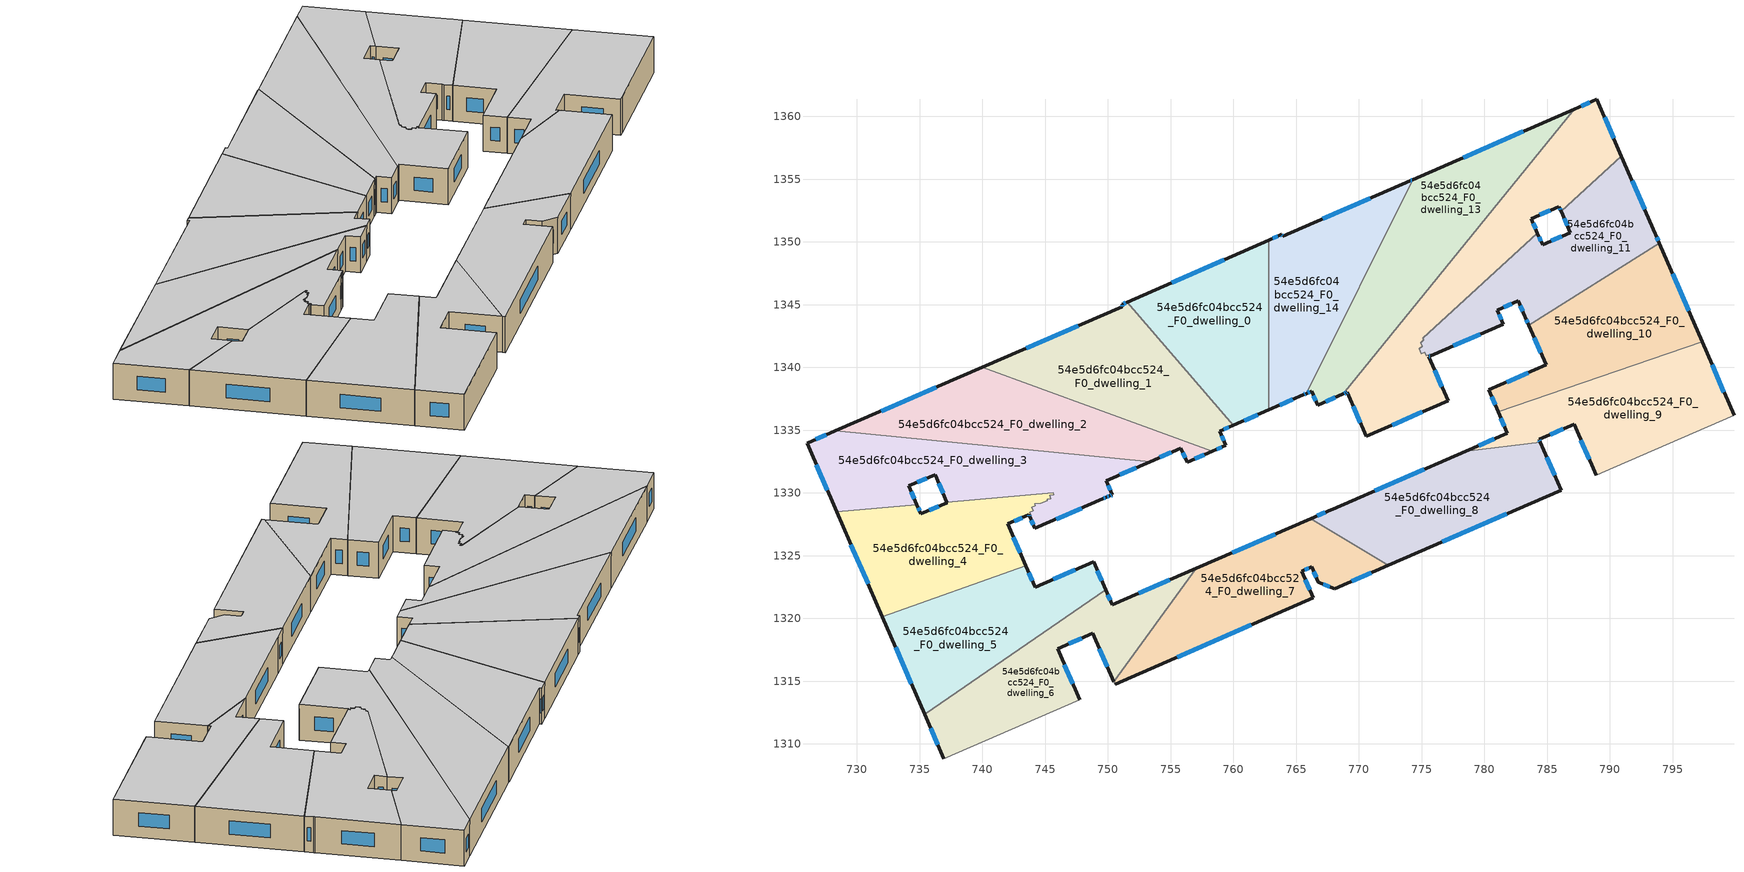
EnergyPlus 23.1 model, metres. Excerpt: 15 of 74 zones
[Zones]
54e5d6fc04bcc524_F0_dwelling_0
 floor ground (EU_floor_Construction): 762.83,1350.16 762.83,1336.63 759.97,1335.38 751.54,1345.2 z0
 wall outside (EU_wall_Construction): 762.83,1350.16 751.54,1345.2 / 759.97,1335.38 762.83,1336.63 z0:3
 wall to 54e5d6fc04bcc524_F0_dwelling_1 (EU_wall_Construction): 751.54,1345.2 759.97,1335.38 z0:3
 wall to 54e5d6fc04bcc524_F0_dwelling_14 (EU_wall_Construction): 762.83,1336.63 762.83,1350.16 z0:3
 window (EU_Window_Construction): 759.29,1348.6 755.08,1346.75 / 760.87,1335.77 761.94,1336.24 z0.94:2.06
 ceiling to 54e5d6fc04bcc524_F1_dwelling_0 (EU_floor_Construction): 762.83,1336.63 762.83,1350.16 751.54,1345.2 759.97,1335.38 z3
54e5d6fc04bcc524_F0_dwelling_1
 floor ground (EU_floor_Construction): 751.54,1345.2 759.97,1335.38 758.91,1334.92 759.4,1333.81 758.33,1333.34 739.98,1340 751.17,1344.83 751.13,1345.02 z0
 wall outside (EU_wall_Construction): 751.54,1345.2 751.13,1345.02 751.17,1344.83 739.98,1340 / 758.33,1333.34 759.4,1333.81 758.91,1334.92 759.97,1335.38 z0:3
 wall to 54e5d6fc04bcc524_F0_dwelling_2 (EU_wall_Construction): 739.98,1340 758.33,1333.34 z0:3
 window (EU_Window_Construction): 751.41,1345.14 751.26,1345.08 / 759.24,1335.06 759.64,1335.24 / 759.24,1334.15 759.06,1334.57 / 758.66,1333.48 759.06,1333.66 / 747.66,1343.32 743.49,1341.52 / 751.14,1344.96 751.16,1344.89 z0.94:2.06
 ceiling to 54e5d6fc04bcc524_F1_dwelling_1 (EU_floor_Construction): 759.4,1333.81 758.91,1334.92 759.97,1335.38 751.54,1345.2 751.13,1345.02 751.17,1344.83 739.98,1340 758.33,1333.34 z3
54e5d6fc04bcc524_F0_dwelling_10
 floor ground (EU_floor_Construction): 793.93,1349.91 797.34,1342.07 781.09,1336.49 780.34,1338.21 784.91,1340.2 783.54,1343.36 z0
 wall outside (EU_wall_Construction): 783.54,1343.36 784.91,1340.2 780.34,1338.21 781.09,1336.49 / 797.34,1342.07 793.93,1349.91 z0:3
 wall to 54e5d6fc04bcc524_F0_dwelling_11 (EU_wall_Construction): 793.93,1349.91 783.54,1343.36 z0:3
 wall to 54e5d6fc04bcc524_F0_dwelling_9 (EU_wall_Construction): 781.09,1336.49 797.34,1342.07 z0:3
 window (EU_Window_Construction): 783.48,1339.58 781.77,1338.83 / 783.97,1342.37 784.48,1341.19 / 796.28,1344.53 795,1347.45 / 780.57,1337.67 780.85,1337.03 z0.94:2.06
 ceiling to 54e5d6fc04bcc524_F1_dwelling_10 (EU_floor_Construction): 797.34,1342.07 793.93,1349.91 783.54,1343.36 784.91,1340.2 780.34,1338.21 781.09,1336.49 z3
54e5d6fc04bcc524_F0_dwelling_11
 floor ground (EU_floor_Construction): 790.93,1356.83 793.61,1350.66 793.65,1350.56 793.93,1349.91 783.54,1343.36 783.26,1344.01 783.21,1344.1 782.69,1345.3 781.02,1344.57 781.51,1343.46 775.71,1340.93 775.65,1341.06 775.38,1340.94 775.26,1341.22 774.98,1341.1 774.81,1341.48 775.05,1341.69 774.92,1341.98 775.16,1342.2 775.09,1342.34 784.23,1350.71 784.64,1349.78 786.85,1350.75 786.11,1352.43 z0
 wall outside (EU_wall_Construction): 775.71,1340.93 781.51,1343.46 781.02,1344.57 782.69,1345.3 783.21,1344.1 783.26,1344.01 783.54,1343.36 / 786.11,1352.43 786.85,1350.75 784.64,1349.78 784.23,1350.71 / 793.93,1349.91 793.65,1350.56 793.61,1350.66 790.93,1356.83 z0:3
 wall to 54e5d6fc04bcc524_F0_dwelling_12 (EU_wall_Construction): 784.23,1350.71 775.09,1342.34 775.16,1342.2 774.92,1341.98 775.05,1341.69 774.81,1341.48 774.98,1341.1 775.26,1341.22 775.38,1340.94 775.65,1341.06 775.71,1340.93 / 790.93,1356.83 786.11,1352.43 z0:3
 window (EU_Window_Construction): 782.86,1344.92 783.05,1344.48 / 781.54,1344.8 782.17,1345.07 / 781.35,1343.81 781.17,1344.22 / 777.53,1341.72 779.69,1342.67 / 784.51,1350.07 784.36,1350.42 / 786.15,1350.45 785.33,1350.09 / 786.34,1351.9 786.62,1351.28 / 792.77,1352.59 791.77,1354.9 / 793.85,1350.12 793.74,1350.36 / 783.34,1343.81 783.45,1343.56 z0.94:2.06
 ceiling to 54e5d6fc04bcc524_F1_dwelling_11 (EU_floor_Construction): 793.93,1349.91 793.65,1350.56 793.61,1350.66 790.93,1356.83 786.11,1352.43 786.85,1350.75 784.64,1349.78 784.23,1350.71 775.09,1342.34 775.16,1342.2 774.92,1341.98 775.05,1341.69 774.81,1341.48 774.98,1341.1 775.26,1341.22 775.38,1340.94 775.65,1341.06 775.71,1340.93 781.51,1343.46 781.02,1344.57 782.69,1345.3 783.21,1344.1 783.26,1344.01 783.54,1343.36 z3
54e5d6fc04bcc524_F0_dwelling_12
 floor ground (EU_floor_Construction): 788.95,1361.37 790.93,1356.83 786.11,1352.43 785.94,1352.83 783.73,1351.86 784.23,1350.71 775.09,1342.34 775.16,1342.2 774.92,1341.98 775.05,1341.69 774.81,1341.48 774.98,1341.1 775.26,1341.22 775.38,1340.94 775.65,1341.06 775.71,1340.93 775.57,1340.87 777.1,1337.35 770.6,1334.51 769.07,1338.03 768.96,1337.99 768.76,1337.9 787.14,1360.58 z0
 wall outside (EU_wall_Construction): 768.76,1337.9 768.96,1337.99 769.07,1338.03 770.6,1334.51 777.1,1337.35 775.57,1340.87 775.71,1340.93 / 790.93,1356.83 788.95,1361.37 787.14,1360.58 / 784.23,1350.71 783.73,1351.86 785.94,1352.83 786.11,1352.43 z0:3
 wall to 54e5d6fc04bcc524_F0_dwelling_13 (EU_wall_Construction): 787.14,1360.58 768.76,1337.9 z0:3
 window (EU_Window_Construction): 772.64,1335.4 775.07,1336.46 / 769.55,1336.93 770.12,1335.62 / 768.99,1338 769.04,1338.02 / 768.82,1337.93 768.9,1337.96 / 788.39,1361.12 787.71,1360.82 / 790.31,1358.25 789.57,1359.95 / 786,1352.7 786.06,1352.55 / 784.42,1352.16 785.25,1352.52 / 784.07,1351.07 783.89,1351.5 / 775.61,1340.89 775.67,1340.91 / 776.62,1338.46 776.05,1339.77 z0.94:2.06
 ceiling to 54e5d6fc04bcc524_F1_dwelling_12 (EU_floor_Construction): 777.1,1337.35 775.57,1340.87 775.71,1340.93 775.65,1341.06 775.38,1340.94 775.26,1341.22 774.98,1341.1 774.81,1341.48 775.05,1341.69 774.92,1341.98 775.16,1342.2 775.09,1342.34 784.23,1350.71 783.73,1351.86 785.94,1352.83 786.11,1352.43 790.93,1356.83 788.95,1361.37 787.14,1360.58 768.76,1337.9 768.96,1337.99 769.07,1338.03 770.6,1334.51 z3
54e5d6fc04bcc524_F0_dwelling_13
 floor ground (EU_floor_Construction): 787.14,1360.58 768.76,1337.9 766.72,1337 766.23,1338.12 765.8,1337.93 774.29,1354.96 z0
 wall outside (EU_wall_Construction): 765.8,1337.93 766.23,1338.12 766.72,1337 768.76,1337.9 / 787.14,1360.58 774.29,1354.96 z0:3
 wall to 54e5d6fc04bcc524_F0_dwelling_14 (EU_wall_Construction): 774.29,1354.96 765.8,1337.93 z0:3
 window (EU_Window_Construction): 767.36,1337.28 768.12,1337.62 / 766.38,1337.77 766.57,1337.35 / 765.93,1337.99 766.09,1338.06 / 783.11,1358.82 778.32,1356.72 z0.94:2.06
 ceiling to 54e5d6fc04bcc524_F1_dwelling_13 (EU_floor_Construction): 768.76,1337.9 787.14,1360.58 774.29,1354.96 765.8,1337.93 766.23,1338.12 766.72,1337 z3
54e5d6fc04bcc524_F0_dwelling_14
 floor ground (EU_floor_Construction): 774.29,1354.96 765.8,1337.93 765.58,1337.83 762.83,1336.63 762.83,1350.16 763.84,1350.6 763.94,1350.44 774.08,1354.87 z0
 wall outside (EU_wall_Construction): 774.29,1354.96 774.08,1354.87 763.94,1350.44 763.84,1350.6 762.83,1350.16 / 762.83,1336.63 765.58,1337.83 765.8,1337.93 z0:3
 window (EU_Window_Construction): 763.91,1350.49 763.87,1350.55 / 770.9,1353.48 767.12,1351.83 / 774.22,1354.93 774.14,1354.9 / 765.65,1337.86 765.73,1337.9 / 763.69,1337.01 764.72,1337.46 / 763.53,1350.46 763.15,1350.3 z0.94:2.06
 ceiling to 54e5d6fc04bcc524_F1_dwelling_14 (EU_floor_Construction): 765.8,1337.93 774.29,1354.96 774.08,1354.87 763.94,1350.44 763.84,1350.6 762.83,1350.16 762.83,1336.63 765.58,1337.83 z3
54e5d6fc04bcc524_F0_dwelling_2
 floor ground (EU_floor_Construction): 758.33,1333.34 756.31,1332.45 755.82,1333.56 753.38,1332.5 728.26,1334.94 739.98,1340 z0
 wall outside (EU_wall_Construction): 753.38,1332.5 755.82,1333.56 756.31,1332.45 758.33,1333.34 / 739.98,1340 728.26,1334.94 z0:3
 wall to 54e5d6fc04bcc524_F0_dwelling_3 (EU_wall_Construction): 728.26,1334.94 753.38,1332.5 z0:3
 window (EU_Window_Construction): 756.94,1332.73 757.69,1333.06 / 755.97,1333.22 756.16,1332.8 / 754.14,1332.83 755.05,1333.23 / 736.31,1338.42 731.94,1336.53 z0.94:2.06
 ceiling to 54e5d6fc04bcc524_F1_dwelling_2 (EU_floor_Construction): 758.33,1333.34 739.98,1340 728.26,1334.94 753.38,1332.5 755.82,1333.56 756.31,1332.45 z3
54e5d6fc04bcc524_F0_dwelling_3
 floor ground (EU_floor_Construction): 753.38,1332.5 749.87,1330.97 750.36,1329.86 750.15,1329.77 749.87,1329.65 749.59,1329.53 744.19,1327.17 743.78,1328.14 743.91,1328.2 743.79,1328.47 744.07,1328.59 743.95,1328.87 744.22,1328.99 744.16,1329.13 744.66,1329.17 745.18,1329.4 745.15,1329.52 745.45,1329.54 745.38,1329.84 745.69,1329.86 745.65,1330.01 737.17,1329.28 736.23,1331.46 734.14,1330.56 734.78,1329.07 728.39,1328.52 726.03,1333.98 728.26,1334.94 z0
 wall outside (EU_wall_Construction): 734.78,1329.07 734.14,1330.56 736.23,1331.46 737.17,1329.28 / 728.26,1334.94 726.03,1333.98 728.39,1328.52 / 743.78,1328.14 744.19,1327.17 749.59,1329.53 749.87,1329.65 750.15,1329.77 750.36,1329.86 749.87,1330.97 753.38,1332.5 z0:3
 wall to 54e5d6fc04bcc524_F0_dwelling_4 (EU_wall_Construction): 737.17,1329.28 745.65,1330.01 745.69,1329.86 745.38,1329.84 745.45,1329.54 745.15,1329.52 745.18,1329.4 744.66,1329.17 744.16,1329.13 744.22,1328.99 743.95,1328.87 744.07,1328.59 743.79,1328.47 743.91,1328.2 743.78,1328.14 / 728.39,1328.52 734.78,1329.07 z0:3
 window (EU_Window_Construction): 736.53,1330.78 736.88,1329.96 / 734.79,1330.84 735.57,1331.18 / 734.58,1329.54 734.34,1330.09 / 726.77,1332.26 727.65,1330.23 / 727.56,1334.64 726.73,1334.28 / 750.97,1331.45 752.28,1332.02 / 750.2,1330.21 750.02,1330.62 / 750.22,1329.8 750.29,1329.83 / 749.96,1329.69 750.06,1329.73 / 749.68,1329.57 749.79,1329.61 / 745.89,1327.91 747.9,1328.79 / 743.91,1327.83 744.06,1327.47 z0.94:2.06
 ceiling to 54e5d6fc04bcc524_F1_dwelling_3 (EU_floor_Construction): 750.36,1329.86 749.87,1330.97 753.38,1332.5 728.26,1334.94 726.03,1333.98 728.39,1328.52 734.78,1329.07 734.14,1330.56 736.23,1331.46 737.17,1329.28 745.65,1330.01 745.69,1329.86 745.38,1329.84 745.45,1329.54 745.15,1329.52 745.18,1329.4 744.66,1329.17 744.16,1329.13 744.22,1328.99 743.95,1328.87 744.07,1328.59 743.79,1328.47 743.91,1328.2 743.78,1328.14 744.19,1327.17 749.59,1329.53 749.87,1329.65 750.15,1329.77 z3
54e5d6fc04bcc524_F0_dwelling_4
 floor ground (EU_floor_Construction): 745.65,1330.01 745.69,1329.86 745.38,1329.84 745.45,1329.54 745.15,1329.52 745.18,1329.4 744.66,1329.17 744.16,1329.13 744.22,1328.99 743.95,1328.87 744.07,1328.59 743.79,1328.47 743.91,1328.2 743.78,1328.14 743.71,1328.27 742.01,1327.54 743.46,1324.18 732.03,1320.12 728.39,1328.52 734.78,1329.07 735.09,1328.33 737.19,1329.24 737.17,1329.28 z0
 wall outside (EU_wall_Construction): 737.17,1329.28 737.19,1329.24 735.09,1328.33 734.78,1329.07 / 743.46,1324.18 742.01,1327.54 743.71,1328.27 743.78,1328.14 / 728.39,1328.52 732.03,1320.12 z0:3
 wall to 54e5d6fc04bcc524_F0_dwelling_5 (EU_wall_Construction): 732.03,1320.12 743.46,1324.18 z0:3
 window (EU_Window_Construction): 735,1328.57 734.88,1328.84 / 736.53,1328.96 735.75,1328.62 / 743.73,1328.23 743.76,1328.18 / 742.54,1327.77 743.18,1328.04 / 743.01,1325.23 742.46,1326.48 / 729.53,1325.89 730.89,1322.76 z0.94:2.06
 ceiling to 54e5d6fc04bcc524_F1_dwelling_4 (EU_floor_Construction): 743.46,1324.18 742.01,1327.54 743.71,1328.27 743.78,1328.14 743.91,1328.2 743.79,1328.47 744.07,1328.59 743.95,1328.87 744.22,1328.99 744.16,1329.13 744.66,1329.17 745.18,1329.4 745.15,1329.52 745.45,1329.54 745.38,1329.84 745.69,1329.86 745.65,1330.01 737.17,1329.28 737.19,1329.24 735.09,1328.33 734.78,1329.07 728.39,1328.52 732.03,1320.12 z3
54e5d6fc04bcc524_F0_dwelling_5
 floor ground (EU_floor_Construction): 748.86,1324.52 749.83,1322.29 735.4,1312.36 732.03,1320.12 743.46,1324.18 744.2,1322.49 z0
 wall outside (EU_wall_Construction): 749.83,1322.29 748.86,1324.52 744.2,1322.49 743.46,1324.18 / 732.03,1320.12 735.4,1312.36 z0:3
 wall to 54e5d6fc04bcc524_F0_dwelling_6 (EU_wall_Construction): 735.4,1312.36 749.83,1322.29 z0:3
 window (EU_Window_Construction): 747.4,1323.89 745.66,1323.13 / 749.53,1322.99 749.17,1323.82 / 733.09,1317.69 734.34,1314.79 / 743.97,1323.02 743.69,1323.65 z0.94:2.06
 ceiling to 54e5d6fc04bcc524_F1_dwelling_5 (EU_floor_Construction): 749.83,1322.29 748.86,1324.52 744.2,1322.49 743.46,1324.18 732.03,1320.12 735.4,1312.36 z3
54e5d6fc04bcc524_F0_dwelling_6
 floor ground (EU_floor_Construction): 757.05,1323.99 750.48,1314.97 748.81,1318.81 745.99,1317.59 747.75,1313.54 736.92,1308.83 735.4,1312.36 749.83,1322.29 750.36,1321.08 z0
 wall outside (EU_wall_Construction): 747.75,1313.54 745.99,1317.59 748.81,1318.81 750.48,1314.97 / 735.4,1312.36 736.92,1308.83 / 757.05,1323.99 750.36,1321.08 749.83,1322.29 z0:3
 wall adiabatic (EU_wall_Construction): 736.92,1308.83 747.75,1313.54 z0:3
 wall to 54e5d6fc04bcc524_F0_dwelling_7 (EU_wall_Construction): 750.48,1314.97 757.05,1323.99 z0:3
 window (EU_Window_Construction): 747.2,1314.81 746.54,1316.32 / 735.87,1311.25 736.45,1309.93 / 750.19,1321.46 750,1321.91 / 754.95,1323.08 752.46,1321.99 / 749.33,1317.61 749.96,1316.17 / 746.87,1317.98 747.93,1318.43 z0.94:2.06
 ceiling to 54e5d6fc04bcc524_F1_dwelling_6 (EU_floor_Construction): 750.48,1314.97 757.05,1323.99 750.36,1321.08 749.83,1322.29 735.4,1312.36 736.92,1308.83 747.75,1313.54 745.99,1317.59 748.81,1318.81 z3
54e5d6fc04bcc524_F0_dwelling_7
 floor ground (EU_floor_Construction): 772.33,1324.22 768.08,1322.38 766.77,1322.9 766.24,1324.11 765.45,1323.76 766.38,1321.64 750.57,1314.76 750.48,1314.97 757.05,1323.99 766.18,1327.96 z0
 wall outside (EU_wall_Construction): 750.57,1314.76 766.38,1321.64 765.45,1323.76 766.24,1324.11 766.77,1322.9 768.08,1322.38 772.33,1324.22 / 766.18,1327.96 757.05,1323.99 z0:3
 wall to 54e5d6fc04bcc524_F0_dwelling_8 (EU_wall_Construction): 772.33,1324.22 766.18,1327.96 z0:3
 wall adiabatic (EU_wall_Construction): 750.48,1314.97 750.57,1314.76 z0:3
 window (EU_Window_Construction): 769.41,1322.96 771,1323.65 / 767.18,1322.73 767.67,1322.54 / 766.41,1323.73 766.6,1323.28 / 765.7,1323.87 766,1324 / 766.09,1322.3 765.74,1323.1 / 755.52,1316.92 761.42,1319.48 / 763.32,1326.72 759.91,1325.23 z0.94:2.06
 ceiling to 54e5d6fc04bcc524_F1_dwelling_7 (EU_floor_Construction): 768.08,1322.38 772.33,1324.22 766.18,1327.96 757.05,1323.99 750.48,1314.97 750.57,1314.76 766.38,1321.64 765.45,1323.76 766.24,1324.11 766.77,1322.9 z3
54e5d6fc04bcc524_F0_dwelling_8
 floor ground (EU_floor_Construction): 784.46,1334.03 786.12,1330.22 772.33,1324.22 766.18,1327.96 767.82,1328.67 767.92,1328.72 778.53,1333.33 z0
 wall outside (EU_wall_Construction): 778.53,1333.33 767.92,1328.72 767.82,1328.67 766.18,1327.96 / 772.33,1324.22 786.12,1330.22 784.46,1334.03 z0:3
 wall to 54e5d6fc04bcc524_F0_dwelling_9 (EU_wall_Construction): 784.46,1334.03 778.53,1333.33 z0:3
 window (EU_Window_Construction): 775.21,1331.88 771.25,1330.16 / 785.6,1331.41 784.98,1332.83 / 776.65,1326.1 781.79,1328.34 / 767.31,1328.45 766.69,1328.18 z0.94:2.06
 ceiling to 54e5d6fc04bcc524_F1_dwelling_8 (EU_floor_Construction): 786.12,1330.22 784.46,1334.03 778.53,1333.33 767.92,1328.72 767.82,1328.67 766.18,1327.96 772.33,1324.22 z3
54e5d6fc04bcc524_F0_dwelling_9
 floor ground (EU_floor_Construction): 797.34,1342.07 799.89,1336.21 789.34,1331.63 788.9,1331.43 787.14,1335.49 784.35,1334.27 784.46,1334.03 778.53,1333.33 781.84,1334.77 781.09,1336.49 z0
 wall outside (EU_wall_Construction): 784.46,1334.03 784.35,1334.27 787.14,1335.49 788.9,1331.43 / 781.09,1336.49 781.84,1334.77 778.53,1333.33 / 799.89,1336.21 797.34,1342.07 z0:3
 wall adiabatic (EU_wall_Construction): 788.9,1331.43 789.34,1331.63 799.89,1336.21 z0:3
 window (EU_Window_Construction): 784.43,1334.1 784.39,1334.19 / 780.8,1334.32 779.57,1333.78 / 781.32,1335.95 781.6,1335.31 / 799.09,1338.05 798.14,1340.23 / 787.7,1334.22 788.35,1332.7 / 785.23,1334.65 786.27,1335.11 z0.94:2.06
 ceiling to 54e5d6fc04bcc524_F1_dwelling_9 (EU_floor_Construction): 799.89,1336.21 797.34,1342.07 781.09,1336.49 781.84,1334.77 778.53,1333.33 784.46,1334.03 784.35,1334.27 787.14,1335.49 788.9,1331.43 789.34,1331.63 z3
[Building]
EU S2 Campaign: North Axis=0; Terrain=City; Solar Distribution=FullExterior
[Site:Location]
Vienna: Latitude=48; Longitude=16.5; Time Zone=1; Elevation=183
[SizingPeriod:WeatherFileDays]
AnnualSizingPeriod: Begin Month=1; Begin Day of Month=1; End Month=12; End Day of Month=31; Day of Week for Start Day=Monday; Use Weather File Daylight Saving Period=No; Use Weather File Rain and Snow Indicators=No
[MATERIAL]
EU_InternalMass_Material: Roughness=MediumRough; Thickness=0.1; Conductivity=1; Density=1800; Specific Heat=900; Thermal Absorptance=0.9; Solar Absorptance=0.7; Visible Absorptance=0.7
[MATERIAL:NOMASS] Roughness=MediumRough; Thermal Absorptance=0.9; Solar Absorptance=0.7; Visible Absorptance=0.7
Name | Thermal Resistance
EU_wall_NoMass | 0.914258
EU_floor_NoMass | 1.09711
[WINDOWMATERIAL:SIMPLEGLAZINGSYSTEM]
EU_Window_SimpleGlazing: UFactor=2.09642; Solar Heat Gain Coefficient=0.65; Visible Transmittance=0.65
[CONSTRUCTION]
EU_wall_Construction: EU_wall_NoMass
EU_floor_Construction: EU_floor_NoMass
EU_Window_Construction: EU_Window_SimpleGlazing
EU_InternalMass_Construction: EU_InternalMass_Material
[ZONE] Type=1; Multiplier=1; Ceiling Height=autocalculate; Floor Area=autocalculate; Part of Total Floor Area=Yes
Name | Volume
54e5d6fc04bcc524_F0_dwelling_0 | 287.058
54e5d6fc04bcc524_F0_dwelling_1 | 305.315
54e5d6fc04bcc524_F0_dwelling_10 | 291.223
54e5d6fc04bcc524_F0_dwelling_11 | 289.313
54e5d6fc04bcc524_F0_dwelling_12 | 370.208
54e5d6fc04bcc524_F0_dwelling_13 | 361.696
54e5d6fc04bcc524_F0_dwelling_14 | 289.028
54e5d6fc04bcc524_F0_dwelling_2 | 305.283
54e5d6fc04bcc524_F0_dwelling_3 | 334.048
54e5d6fc04bcc524_F0_dwelling_4 | 287.495
54e5d6fc04bcc524_F0_dwelling_5 | 294.3
54e5d6fc04bcc524_F0_dwelling_6 | 284.615
54e5d6fc04bcc524_F0_dwelling_7 | 292.611
54e5d6fc04bcc524_F0_dwelling_8 | 286.769
54e5d6fc04bcc524_F0_dwelling_9 | 300.503
[INTERNALMASS] Construction=EU_InternalMass_Construction
Name | Zone or ZoneList | Surface Area
54e5d6fc04bcc524_F0_dwelling_0_EU_InternalMass | 54e5d6fc04bcc524_F0_dwelling_0 | 95.6836
54e5d6fc04bcc524_F0_dwelling_1_EU_InternalMass | 54e5d6fc04bcc524_F0_dwelling_1 | 101.772
54e5d6fc04bcc524_F0_dwelling_2_EU_InternalMass | 54e5d6fc04bcc524_F0_dwelling_2 | 101.761
54e5d6fc04bcc524_F0_dwelling_3_EU_InternalMass | 54e5d6fc04bcc524_F0_dwelling_3 | 111.348
54e5d6fc04bcc524_F0_dwelling_4_EU_InternalMass | 54e5d6fc04bcc524_F0_dwelling_4 | 95.8317
54e5d6fc04bcc524_F0_dwelling_5_EU_InternalMass | 54e5d6fc04bcc524_F0_dwelling_5 | 98.1044
54e5d6fc04bcc524_F0_dwelling_6_EU_InternalMass | 54e5d6fc04bcc524_F0_dwelling_6 | 94.8712
54e5d6fc04bcc524_F0_dwelling_7_EU_InternalMass | 54e5d6fc04bcc524_F0_dwelling_7 | 97.5383
54e5d6fc04bcc524_F0_dwelling_8_EU_InternalMass | 54e5d6fc04bcc524_F0_dwelling_8 | 95.6144
54e5d6fc04bcc524_F0_dwelling_9_EU_InternalMass | 54e5d6fc04bcc524_F0_dwelling_9 | 100.162
54e5d6fc04bcc524_F0_dwelling_10_EU_InternalMass | 54e5d6fc04bcc524_F0_dwelling_10 | 97.077
54e5d6fc04bcc524_F0_dwelling_11_EU_InternalMass | 54e5d6fc04bcc524_F0_dwelling_11 | 96.4393
54e5d6fc04bcc524_F0_dwelling_12_EU_InternalMass | 54e5d6fc04bcc524_F0_dwelling_12 | 123.392
54e5d6fc04bcc524_F0_dwelling_13_EU_InternalMass | 54e5d6fc04bcc524_F0_dwelling_13 | 120.567
54e5d6fc04bcc524_F0_dwelling_14_EU_InternalMass | 54e5d6fc04bcc524_F0_dwelling_14 | 96.3436
[OTHEREQUIPMENT] Fuel Type=Electricity; Design Level Calculation Method=Watts/Area; Power per Zone Floor Area=1; Fraction Latent=0; Fraction Radiant=0; Fraction Lost=0; Carbon Dioxide Generation Rate=0; EndUse Subcategory=EU_Step8_InternalGains
Name | Zone or ZoneList or Space or SpaceList | Schedule
EU_Step8_InternalGain_54e5d6fc04bcc524_F0_dwelling_0_f000 | 54e5d6fc04bcc524_F0_dwelling_0 | EU_Step8_GainSchedule_54e5d6fc04bcc524_F0_dwelling_0_f000
EU_Step8_InternalGain_54e5d6fc04bcc524_F0_dwelling_1_f000 | 54e5d6fc04bcc524_F0_dwelling_1 | EU_Step8_GainSchedule_54e5d6fc04bcc524_F0_dwelling_1_f000
EU_Step8_InternalGain_54e5d6fc04bcc524_F0_dwelling_2_f000 | 54e5d6fc04bcc524_F0_dwelling_2 | EU_Step8_GainSchedule_54e5d6fc04bcc524_F0_dwelling_2_f000
EU_Step8_InternalGain_54e5d6fc04bcc524_F0_dwelling_3_f000 | 54e5d6fc04bcc524_F0_dwelling_3 | EU_Step8_GainSchedule_54e5d6fc04bcc524_F0_dwelling_3_f000
EU_Step8_InternalGain_54e5d6fc04bcc524_F0_dwelling_4_f000 | 54e5d6fc04bcc524_F0_dwelling_4 | EU_Step8_GainSchedule_54e5d6fc04bcc524_F0_dwelling_4_f000
EU_Step8_InternalGain_54e5d6fc04bcc524_F0_dwelling_5_f000 | 54e5d6fc04bcc524_F0_dwelling_5 | EU_Step8_GainSchedule_54e5d6fc04bcc524_F0_dwelling_5_f000
EU_Step8_InternalGain_54e5d6fc04bcc524_F0_dwelling_6_f000 | 54e5d6fc04bcc524_F0_dwelling_6 | EU_Step8_GainSchedule_54e5d6fc04bcc524_F0_dwelling_6_f000
EU_Step8_InternalGain_54e5d6fc04bcc524_F0_dwelling_7_f000 | 54e5d6fc04bcc524_F0_dwelling_7 | EU_Step8_GainSchedule_54e5d6fc04bcc524_F0_dwelling_7_f000
EU_Step8_InternalGain_54e5d6fc04bcc524_F0_dwelling_8_f000 | 54e5d6fc04bcc524_F0_dwelling_8 | EU_Step8_GainSchedule_54e5d6fc04bcc524_F0_dwelling_8_f000
EU_Step8_InternalGain_54e5d6fc04bcc524_F0_dwelling_9_f000 | 54e5d6fc04bcc524_F0_dwelling_9 | EU_Step8_GainSchedule_54e5d6fc04bcc524_F0_dwelling_9_f000
EU_Step8_InternalGain_54e5d6fc04bcc524_F0_dwelling_10_f000 | 54e5d6fc04bcc524_F0_dwelling_10 | EU_Step8_GainSchedule_54e5d6fc04bcc524_F0_dwelling_10_f000
EU_Step8_InternalGain_54e5d6fc04bcc524_F0_dwelling_11_f000 | 54e5d6fc04bcc524_F0_dwelling_11 | EU_Step8_GainSchedule_54e5d6fc04bcc524_F0_dwelling_11_f000
EU_Step8_InternalGain_54e5d6fc04bcc524_F0_dwelling_12_f000 | 54e5d6fc04bcc524_F0_dwelling_12 | EU_Step8_GainSchedule_54e5d6fc04bcc524_F0_dwelling_12_f000
EU_Step8_InternalGain_54e5d6fc04bcc524_F0_dwelling_13_f000 | 54e5d6fc04bcc524_F0_dwelling_13 | EU_Step8_GainSchedule_54e5d6fc04bcc524_F0_dwelling_13_f000
EU_Step8_InternalGain_54e5d6fc04bcc524_F0_dwelling_14_f000 | 54e5d6fc04bcc524_F0_dwelling_14 | EU_Step8_GainSchedule_54e5d6fc04bcc524_F0_dwelling_14_f000
[ZONEVENTILATION:DESIGNFLOWRATE] Schedule=EU_AlwaysOn; Design Flow Rate Calculation Method=AirChanges/Hour; Air Changes per Hour=0.546891; Ventilation Type=Natural; Fan Pressure Rise=0; Fan Total Efficiency=1; Constant Term Coefficient=1; Temperature Term Coefficient=0; Velocity Term Coefficient=0; Velocity Squared Term Coefficient=0; Minimum Indoor Temperature=-100; Maximum Indoor Temperature=100; Delta Temperature=-100; Minimum Outdoor Temperature=-100; Maximum Outdoor Temperature=100; Maximum Wind Speed=40
Name | Zone or ZoneList or Space or SpaceList
EU_ConstantAir_54e5d6fc04bcc524_F0_dwelling_0 | 54e5d6fc04bcc524_F0_dwelling_0
EU_ConstantAir_54e5d6fc04bcc524_F0_dwelling_1 | 54e5d6fc04bcc524_F0_dwelling_1
EU_ConstantAir_54e5d6fc04bcc524_F0_dwelling_2 | 54e5d6fc04bcc524_F0_dwelling_2
EU_ConstantAir_54e5d6fc04bcc524_F0_dwelling_3 | 54e5d6fc04bcc524_F0_dwelling_3
EU_ConstantAir_54e5d6fc04bcc524_F0_dwelling_4 | 54e5d6fc04bcc524_F0_dwelling_4
EU_ConstantAir_54e5d6fc04bcc524_F0_dwelling_5 | 54e5d6fc04bcc524_F0_dwelling_5
EU_ConstantAir_54e5d6fc04bcc524_F0_dwelling_6 | 54e5d6fc04bcc524_F0_dwelling_6
EU_ConstantAir_54e5d6fc04bcc524_F0_dwelling_7 | 54e5d6fc04bcc524_F0_dwelling_7
EU_ConstantAir_54e5d6fc04bcc524_F0_dwelling_8 | 54e5d6fc04bcc524_F0_dwelling_8
EU_ConstantAir_54e5d6fc04bcc524_F0_dwelling_9 | 54e5d6fc04bcc524_F0_dwelling_9
EU_ConstantAir_54e5d6fc04bcc524_F0_dwelling_10 | 54e5d6fc04bcc524_F0_dwelling_10
EU_ConstantAir_54e5d6fc04bcc524_F0_dwelling_11 | 54e5d6fc04bcc524_F0_dwelling_11
EU_ConstantAir_54e5d6fc04bcc524_F0_dwelling_12 | 54e5d6fc04bcc524_F0_dwelling_12
EU_ConstantAir_54e5d6fc04bcc524_F0_dwelling_13 | 54e5d6fc04bcc524_F0_dwelling_13
EU_ConstantAir_54e5d6fc04bcc524_F0_dwelling_14 | 54e5d6fc04bcc524_F0_dwelling_14
[HVACTEMPLATE:THERMOSTAT] Constant Heating Setpoint=20; Constant Cooling Setpoint=50
EU_HeatOnly_54e5d6fc04bcc524_F0_dwelling_0; EU_HeatOnly_54e5d6fc04bcc524_F0_dwelling_1; EU_HeatOnly_54e5d6fc04bcc524_F0_dwelling_2; EU_HeatOnly_54e5d6fc04bcc524_F0_dwelling_3; EU_HeatOnly_54e5d6fc04bcc524_F0_dwelling_4; EU_HeatOnly_54e5d6fc04bcc524_F0_dwelling_5; EU_HeatOnly_54e5d6fc04bcc524_F0_dwelling_6; EU_HeatOnly_54e5d6fc04bcc524_F0_dwelling_7; EU_HeatOnly_54e5d6fc04bcc524_F0_dwelling_8; EU_HeatOnly_54e5d6fc04bcc524_F0_dwelling_9; EU_HeatOnly_54e5d6fc04bcc524_F0_dwelling_10; EU_HeatOnly_54e5d6fc04bcc524_F0_dwelling_11; EU_HeatOnly_54e5d6fc04bcc524_F0_dwelling_12; EU_HeatOnly_54e5d6fc04bcc524_F0_dwelling_13; EU_HeatOnly_54e5d6fc04bcc524_F0_dwelling_14; EU_HeatOnly_54e5d6fc04bcc524_F1_dwelling_0; EU_HeatOnly_54e5d6fc04bcc524_F1_dwelling_1; EU_HeatOnly_54e5d6fc04bcc524_F1_dwelling_2; EU_HeatOnly_54e5d6fc04bcc524_F1_dwelling_3; EU_HeatOnly_54e5d6fc04bcc524_F1_dwelling_4; EU_HeatOnly_54e5d6fc04bcc524_F1_dwelling_5; EU_HeatOnly_54e5d6fc04bcc524_F1_dwelling_6; EU_HeatOnly_54e5d6fc04bcc524_F1_dwelling_7; EU_HeatOnly_54e5d6fc04bcc524_F1_dwelling_8; EU_HeatOnly_54e5d6fc04bcc524_F1_dwelling_9; EU_HeatOnly_54e5d6fc04bcc524_F1_dwelling_10; EU_HeatOnly_54e5d6fc04bcc524_F1_dwelling_11; EU_HeatOnly_54e5d6fc04bcc524_F1_dwelling_12; EU_HeatOnly_54e5d6fc04bcc524_F1_dwelling_13; EU_HeatOnly_54e5d6fc04bcc524_F1_dwelling_14; EU_HeatOnly_54e5d6fc04bcc524_F2_dwelling_0; EU_HeatOnly_54e5d6fc04bcc524_F2_dwelling_1; EU_HeatOnly_54e5d6fc04bcc524_F2_dwelling_2; EU_HeatOnly_54e5d6fc04bcc524_F2_dwelling_3; EU_HeatOnly_54e5d6fc04bcc524_F2_dwelling_4; EU_HeatOnly_54e5d6fc04bcc524_F2_dwelling_5; EU_HeatOnly_54e5d6fc04bcc524_F2_dwelling_6; EU_HeatOnly_54e5d6fc04bcc524_F2_dwelling_7; EU_HeatOnly_54e5d6fc04bcc524_F2_dwelling_8; EU_HeatOnly_54e5d6fc04bcc524_F2_dwelling_9; EU_HeatOnly_54e5d6fc04bcc524_F2_dwelling_10; EU_HeatOnly_54e5d6fc04bcc524_F2_dwelling_11; EU_HeatOnly_54e5d6fc04bcc524_F2_dwelling_12; EU_HeatOnly_54e5d6fc04bcc524_F2_dwelling_13; EU_HeatOnly_54e5d6fc04bcc524_F2_dwelling_14; EU_HeatOnly_54e5d6fc04bcc524_F3_dwelling_0; EU_HeatOnly_54e5d6fc04bcc524_F3_dwelling_1; EU_HeatOnly_54e5d6fc04bcc524_F3_dwelling_2; EU_HeatOnly_54e5d6fc04bcc524_F3_dwelling_3; EU_HeatOnly_54e5d6fc04bcc524_F3_dwelling_4; EU_HeatOnly_54e5d6fc04bcc524_F3_dwelling_5; EU_HeatOnly_54e5d6fc04bcc524_F3_dwelling_6; EU_HeatOnly_54e5d6fc04bcc524_F3_dwelling_7; EU_HeatOnly_54e5d6fc04bcc524_F3_dwelling_8; EU_HeatOnly_54e5d6fc04bcc524_F3_dwelling_9; EU_HeatOnly_54e5d6fc04bcc524_F3_dwelling_10; EU_HeatOnly_54e5d6fc04bcc524_F3_dwelling_11; EU_HeatOnly_54e5d6fc04bcc524_F3_dwelling_12; EU_HeatOnly_54e5d6fc04bcc524_F3_dwelling_13; EU_HeatOnly_54e5d6fc04bcc524_F3_dwelling_14; EU_HeatOnly_54e5d6fc04bcc524_F4_dwelling_0; EU_HeatOnly_54e5d6fc04bcc524_F4_dwelling_1; EU_HeatOnly_54e5d6fc04bcc524_F4_dwelling_2; EU_HeatOnly_54e5d6fc04bcc524_F4_dwelling_3; EU_HeatOnly_54e5d6fc04bcc524_F4_dwelling_4; EU_HeatOnly_54e5d6fc04bcc524_F4_dwelling_5; EU_HeatOnly_54e5d6fc04bcc524_F4_dwelling_6; EU_HeatOnly_54e5d6fc04bcc524_F4_dwelling_7; EU_HeatOnly_54e5d6fc04bcc524_F4_dwelling_8; EU_HeatOnly_54e5d6fc04bcc524_F4_dwelling_9; EU_HeatOnly_54e5d6fc04bcc524_F4_dwelling_10; EU_HeatOnly_54e5d6fc04bcc524_F4_dwelling_11; EU_HeatOnly_54e5d6fc04bcc524_F4_dwelling_12; EU_HeatOnly_54e5d6fc04bcc524_F4_dwelling_13
[HVACTEMPLATE:ZONE:IDEALLOADSAIRSYSTEM] System Availability Schedule=EU_AlwaysOn; Maximum Heating Supply Air Temperature=50; Minimum Cooling Supply Air Temperature=13; Maximum Heating Supply Air Humidity Ratio=0.0156; Minimum Cooling Supply Air Humidity Ratio=0.0077; Heating Limit=NoLimit; Cooling Limit=NoLimit; Heating Availability Schedule=EU_AlwaysOn; Cooling Availability Schedule=EU_CoolingOff; Dehumidification Control Type=ConstantSensibleHeatRatio; Cooling Sensible Heat Ratio=0.7; Dehumidification Setpoint=60; Humidification Control Type=None; Humidification Setpoint=30; Outdoor Air Method=None; Outdoor Air Flow Rate per Person=0.00944; Outdoor Air Flow Rate per Zone Floor Area=0; Outdoor Air Flow Rate per Zone=0; Demand Controlled Ventilation Type=None; Outdoor Air Economizer Type=NoEconomizer; Heat Recovery Type=None; Sensible Heat Recovery Effectiveness=0.7; Latent Heat Recovery Effectiveness=0.65
Name | Template Thermostat
54e5d6fc04bcc524_F0_dwelling_0 | EU_HeatOnly_54e5d6fc04bcc524_F0_dwelling_0
54e5d6fc04bcc524_F0_dwelling_1 | EU_HeatOnly_54e5d6fc04bcc524_F0_dwelling_1
54e5d6fc04bcc524_F0_dwelling_2 | EU_HeatOnly_54e5d6fc04bcc524_F0_dwelling_2
54e5d6fc04bcc524_F0_dwelling_3 | EU_HeatOnly_54e5d6fc04bcc524_F0_dwelling_3
54e5d6fc04bcc524_F0_dwelling_4 | EU_HeatOnly_54e5d6fc04bcc524_F0_dwelling_4
54e5d6fc04bcc524_F0_dwelling_5 | EU_HeatOnly_54e5d6fc04bcc524_F0_dwelling_5
54e5d6fc04bcc524_F0_dwelling_6 | EU_HeatOnly_54e5d6fc04bcc524_F0_dwelling_6
54e5d6fc04bcc524_F0_dwelling_7 | EU_HeatOnly_54e5d6fc04bcc524_F0_dwelling_7
54e5d6fc04bcc524_F0_dwelling_8 | EU_HeatOnly_54e5d6fc04bcc524_F0_dwelling_8
54e5d6fc04bcc524_F0_dwelling_9 | EU_HeatOnly_54e5d6fc04bcc524_F0_dwelling_9
54e5d6fc04bcc524_F0_dwelling_10 | EU_HeatOnly_54e5d6fc04bcc524_F0_dwelling_10
54e5d6fc04bcc524_F0_dwelling_11 | EU_HeatOnly_54e5d6fc04bcc524_F0_dwelling_11
54e5d6fc04bcc524_F0_dwelling_12 | EU_HeatOnly_54e5d6fc04bcc524_F0_dwelling_12
54e5d6fc04bcc524_F0_dwelling_13 | EU_HeatOnly_54e5d6fc04bcc524_F0_dwelling_13
54e5d6fc04bcc524_F0_dwelling_14 | EU_HeatOnly_54e5d6fc04bcc524_F0_dwelling_14
[SIZING:ZONE] Zone Cooling Design Supply Air Temperature Input Method=SupplyAirTemperature; Zone Cooling Design Supply Air Temperature=13; Zone Heating Design Supply Air Temperature Input Method=SupplyAirTemperature; Zone Heating Design Supply Air Temperature=50; Zone Cooling Design Supply Air Humidity Ratio=0.008; Zone Heating Design Supply Air Humidity Ratio=0.008; Cooling Design Air Flow Method=DesignDay; Cooling Design Air Flow Rate=0; Cooling Minimum Air Flow per Zone Floor Area=0.000762; Cooling Minimum Air Flow=0; Cooling Minimum Air Flow Fraction=0.2; Heating Design Air Flow Method=DesignDay; Heating Design Air Flow Rate=0; Heating Maximum Air Flow per Zone Floor Area=0.002032; Heating Maximum Air Flow=0.141576; Heating Maximum Air Flow Fraction=0.3; Account for Dedicated Outdoor Air System=No; Dedicated Outdoor Air System Control Strategy=NeutralSupplyAir; Dedicated Outdoor Air Low Setpoint Temperature for Design=autosize; Dedicated Outdoor Air High Setpoint Temperature for Design=autosize; Zone Load Sizing Method=Sensible Load Only No Latent Load; Zone Latent Cooling Design Supply Air Humidity Ratio Input Method=HumidityRatioDifference; Zone Cooling Design Supply Air Humidity Ratio Difference=0.005; Zone Latent Heating Design Supply Air Humidity Ratio Input Method=HumidityRatioDifference; Zone Humidification Design Supply Air Humidity Ratio Difference=0.005
54e5d6fc04bcc524_F0_dwelling_0; 54e5d6fc04bcc524_F0_dwelling_1; 54e5d6fc04bcc524_F0_dwelling_2; 54e5d6fc04bcc524_F0_dwelling_3; 54e5d6fc04bcc524_F0_dwelling_4; 54e5d6fc04bcc524_F0_dwelling_5; 54e5d6fc04bcc524_F0_dwelling_6; 54e5d6fc04bcc524_F0_dwelling_7; 54e5d6fc04bcc524_F0_dwelling_8; 54e5d6fc04bcc524_F0_dwelling_9; 54e5d6fc04bcc524_F0_dwelling_10; 54e5d6fc04bcc524_F0_dwelling_11; 54e5d6fc04bcc524_F0_dwelling_12; 54e5d6fc04bcc524_F0_dwelling_13; 54e5d6fc04bcc524_F0_dwelling_14
[SCHEDULE:CONSTANT]
Name | Hourly Value
EU_AlwaysOn | 1
EU_CoolingOff | 0
[SCHEDULE:FILE] Column Number=1; Rows to Skip at Top=0; Number of Hours of Data=8760; Column Separator=Comma; Interpolate to Timestep=No; Minutes per Item=60; Adjust Schedule for Daylight Savings=Yes
Name | File
EU_Step8_GainSchedule_54e5d6fc04bcc524_F0_dwelling_0_f000 | ../../schedules/54e5d6fc04bcc524/54e5d6fc04bcc524_F0_dwelling_0_f000_gain.csv
EU_Step8_GainSchedule_54e5d6fc04bcc524_F0_dwelling_1_f000 | ../../schedules/54e5d6fc04bcc524/54e5d6fc04bcc524_F0_dwelling_1_f000_gain.csv
EU_Step8_GainSchedule_54e5d6fc04bcc524_F0_dwelling_2_f000 | ../../schedules/54e5d6fc04bcc524/54e5d6fc04bcc524_F0_dwelling_2_f000_gain.csv
EU_Step8_GainSchedule_54e5d6fc04bcc524_F0_dwelling_3_f000 | ../../schedules/54e5d6fc04bcc524/54e5d6fc04bcc524_F0_dwelling_3_f000_gain.csv
EU_Step8_GainSchedule_54e5d6fc04bcc524_F0_dwelling_4_f000 | ../../schedules/54e5d6fc04bcc524/54e5d6fc04bcc524_F0_dwelling_4_f000_gain.csv
EU_Step8_GainSchedule_54e5d6fc04bcc524_F0_dwelling_5_f000 | ../../schedules/54e5d6fc04bcc524/54e5d6fc04bcc524_F0_dwelling_5_f000_gain.csv
EU_Step8_GainSchedule_54e5d6fc04bcc524_F0_dwelling_6_f000 | ../../schedules/54e5d6fc04bcc524/54e5d6fc04bcc524_F0_dwelling_6_f000_gain.csv
EU_Step8_GainSchedule_54e5d6fc04bcc524_F0_dwelling_7_f000 | ../../schedules/54e5d6fc04bcc524/54e5d6fc04bcc524_F0_dwelling_7_f000_gain.csv
EU_Step8_GainSchedule_54e5d6fc04bcc524_F0_dwelling_8_f000 | ../../schedules/54e5d6fc04bcc524/54e5d6fc04bcc524_F0_dwelling_8_f000_gain.csv
EU_Step8_GainSchedule_54e5d6fc04bcc524_F0_dwelling_9_f000 | ../../schedules/54e5d6fc04bcc524/54e5d6fc04bcc524_F0_dwelling_9_f000_gain.csv
EU_Step8_GainSchedule_54e5d6fc04bcc524_F0_dwelling_10_f000 | ../../schedules/54e5d6fc04bcc524/54e5d6fc04bcc524_F0_dwelling_10_f000_gain.csv
EU_Step8_GainSchedule_54e5d6fc04bcc524_F0_dwelling_11_f000 | ../../schedules/54e5d6fc04bcc524/54e5d6fc04bcc524_F0_dwelling_11_f000_gain.csv
EU_Step8_GainSchedule_54e5d6fc04bcc524_F0_dwelling_12_f000 | ../../schedules/54e5d6fc04bcc524/54e5d6fc04bcc524_F0_dwelling_12_f000_gain.csv
EU_Step8_GainSchedule_54e5d6fc04bcc524_F0_dwelling_13_f000 | ../../schedules/54e5d6fc04bcc524/54e5d6fc04bcc524_F0_dwelling_13_f000_gain.csv
EU_Step8_GainSchedule_54e5d6fc04bcc524_F0_dwelling_14_f000 | ../../schedules/54e5d6fc04bcc524/54e5d6fc04bcc524_F0_dwelling_14_f000_gain.csv
